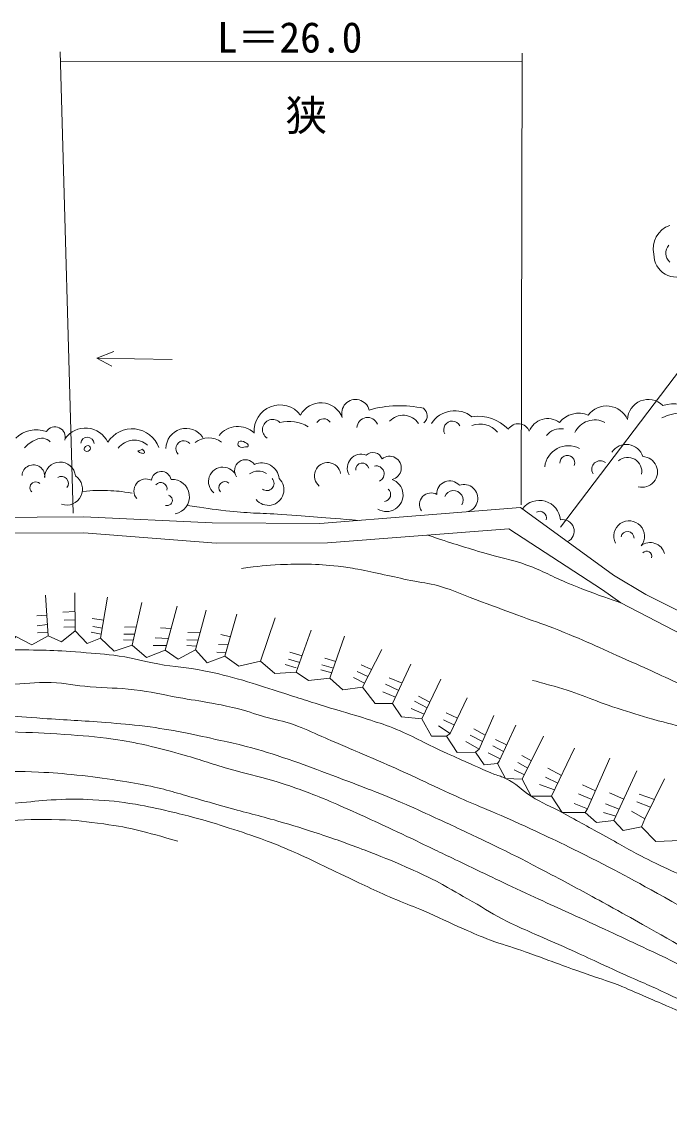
# Model space of a CAD drawing. Units: millimetres, scale not verified. Extents: x 40000 to 680000, y 20000 to 380000.
# Drawn here: x 166892 to 205803, y 271388 to 337588 of the extents above; entities that cross this region are included whole.
import ezdxf
from ezdxf.enums import TextEntityAlignment as Align

# ---------------------------------------------------------------- set-up
doc = ezdxf.new("R2010")
doc.units = ezdxf.units.MM
doc.header["$LTSCALE"] = 1000
doc.layers.add('M-BGD', color=7, linetype='Continuous', lineweight=13)
doc.styles.add('ＭＳ ゴシック', font='')
doc.styles.get('ＭＳ ゴシック').set_extended_font_data('MS Gothic')

msp = doc.modelspace()

# ---------------------------------------------------------------- linework, layer by layer
at = {"layer": 'M-BGD'}
for p, q in [((169187, 335797), (169958, 308074)), ((196869, 308579), (196924, 335716)), ((196923, 335214), (169204, 335197)), ((220448, 335198), (199224, 307237)), ((171380, 317401), (175907, 317315)), ((168294, 303162), (168457, 300709)), ((171612, 300573), (172024, 303036)), ((173496, 300146), (174078, 302711)), ((167783, 301913), (168374, 301959)), ((169350, 302135), (170075, 302165)), ((177314, 299869), (177950, 302253)), ((179073, 299493), (179782, 302017)), ((167798, 301322), (168411, 301398)), ((169409, 301233), (170081, 301248)), ((169423, 301647), (170078, 301677)), ((171108, 301751), (171794, 301658)), ((171138, 301278), (171714, 301182)), ((173044, 301233), (173747, 301251)), ((181207, 299182), (182087, 301795)), ((167813, 300893), (168442, 300929)), ((171034, 300938), (171652, 300815)), ((172999, 300805), (173647, 300813)), ((174891, 300598), (175684, 300562)), ((175201, 301189), (175844, 301156)), ((176856, 300923), (177587, 300894)), ((178821, 300790), (179401, 300662)), ((183363, 298530), (184259, 301053)), ((172985, 300465), (173566, 300454)), ((174773, 300140), (175571, 300140)), ((176782, 300125), (177372, 300084)), ((176797, 300465), (177467, 300444)), ((178688, 300199), (179265, 300178)), ((187339, 297620), (188491, 299891)), ((178585, 299726), (179137, 299721)), ((182893, 299303), (183573, 299110)), ((182972, 299729), (183718, 299512)), ((185084, 299373), (185729, 299174)), ((182702, 298982), (183363, 298790)), ((184841, 298679), (185489, 298482)), ((184901, 298973), (185590, 298775)), ((187250, 298975), (187884, 298694)), ((189147, 296640), (190249, 299019)), ((186791, 298206), (187465, 297869)), ((187013, 298561), (187666, 298264)), ((188934, 298192), (189716, 297868)), ((190906, 295736), (192052, 298118)), ((188550, 297349), (189330, 297036)), ((188727, 297807), (189517, 297437)), ((190471, 296788), (191219, 296386)), ((190693, 297083), (191388, 296738)), ((190264, 296344), (191032, 295998)), ((192362, 296093), (193050, 295775)), ((191904, 295310), (192613, 294837)), ((192200, 295665), (192854, 295354)), ((193796, 294749), (194542, 294363)), ((194017, 295118), (194707, 294739)), ((193544, 294364), (194342, 293906)), ((195170, 294098), (195810, 293763)), ((195318, 294483), (195992, 294155)), ((198698, 291077), (200080, 293965)), ((194889, 293685), (195604, 293322)), ((196899, 293522), (197487, 293213)), ((196455, 292665), (197063, 292354)), ((196677, 293094), (197265, 292763)), ((198472, 292760), (199291, 292316)), ((202441, 289620), (203823, 292609)), ((198322, 292232), (199072, 291858)), ((197970, 291780), (198879, 291454)), ((200557, 291755), (201335, 291410)), ((200055, 290650), (200859, 290323)), ((200306, 291227), (201105, 290884)), ((201939, 290624), (202759, 290308)), ((202165, 291278), (203031, 290895)), ((203823, 290750), (204641, 290417)), ((203949, 291202), (204868, 290881)), ((201813, 290097), (202561, 289878)), ((203496, 290172), (204300, 289720))]:
    msp.add_line(p, q, dxfattribs=at)
for points in [[(172403, 317795), (171380, 317401), (172277, 316916)], [(164986, 307819), (170607, 307853), (178305, 307498)], [(178305, 307498), (184780, 307453), (196837, 308432), (202414, 304363)], [(178542, 306286), (170607, 306907), (163981, 306873)], [(178542, 306286), (185232, 306297), (196134, 307151), (201761, 303484)], [(202414, 304363), (204360, 303199), (211620, 299556), (212661, 298443)], [(155584, 297843), (156325, 297384), (157389, 298241), (158335, 298078), (159310, 298773), (160359, 298507), (161142, 299275), (162044, 298935), (162915, 299733), (163935, 299349), (164748, 299866), (165826, 299719), (166521, 300664), (167481, 300177), (168457, 300709), (169269, 300354), (170082, 301019), (170067, 303295)], [(211868, 297602), (210791, 298577), (202853, 302697), (201761, 303484)], [(175480, 299844), (175571, 300140), (176206, 302504)], [(170082, 301019), (170808, 300246), (171612, 300573), (172416, 299794), (173496, 300146), (174375, 299417), (175480, 299844), (176259, 299317), (177314, 299869), (178018, 299091), (179073, 299493), (179912, 298886), (181207, 299182), (182068, 298443), (183363, 298530), (184102, 298025), (185379, 298165), (186257, 300703)], [(185379, 298165), (186158, 297469), (187339, 297620), (188092, 296640), (189147, 296640), (189675, 295837), (190906, 295736), (191484, 294681), (192388, 294681), (193016, 293701), (194121, 293727), (194649, 292973), (195453, 293048), (195930, 292144), (196935, 292094), (198214, 294690)], [(192388, 294681), (192613, 294837), (193618, 296995)], [(194121, 293727), (194342, 293906), (195229, 295931)], [(195453, 293048), (195539, 293182), (196544, 295340)], [(200708, 290097), (200859, 290323), (202190, 293363)], [(196935, 292094), (197468, 291077), (198698, 291077), (199326, 290097), (200708, 290097), (201386, 289494), (202441, 289620), (202994, 289017), (204099, 289243), (204953, 288364), (206435, 288414)], [(204099, 289243), (204300, 289720), (205481, 292132)]]:
    msp.add_lwpolyline(points, dxfattribs=at)
for centre, radius, start, end in [((206240, 323993), 1442, 107.64302, 194.24777), ((206285, 323705), 733, 139.19201, 227.44355), ((206174, 323599), 1332, 178.31054, 302.11031), ((182384, 313032), 1552, 37.59088, 184.94094), ((184835, 313327), 1384, 21.20587, 151.92687), ((186923, 314079), 835, 13.94081, 197.47646), ((189566, 307843), 6693, 77.63459, 105.89019), ((201995, 313140), 1382, 24.03045, 142.62061), ((204497, 313676), 1239, 45.32792, 178.75151), ((206029, 312321), 2332, 53.90993, 106.47788), ((187642, 313196), 637, 21.17934, 177.36586), ((189782, 312864), 1101, 33.7611, 137.94966), ((190665, 313931), 560, 309.8704, 53.40275), ((192881, 312548), 1684, 52.1964, 146.53662), ((194282, 311404), 2502, 43.46003, 98.48876), ((200334, 312587), 1501, 67.99513, 141.24661), ((206458, 311657), 2430, 54.17833, 117.96986), ((168871, 312658), 613, 342.04445, 148.1195), ((170699, 311713), 1487, 25.16649, 145.32235), ((173498, 311438), 1713, 19.82022, 148.0151), ((176736, 311977), 1199, 32.51534, 180.40469), ((179852, 311849), 1440, 46.80735, 141.36388), ((181943, 313104), 610, 43.84378, 236.24112), ((182940, 311495), 2106, 57.68452, 105.33759), ((185004, 313271), 483, 35.47998, 148.09984), ((192725, 313102), 512, 25.98527, 209.66293), ((194390, 312049), 1387, 40.47819, 110.12717), ((196695, 312750), 705, 20.70248, 147.87633), ((198456, 312587), 1176, 53.03406, 159.48635), ((199271, 311997), 1162, 82.91167, 139.72416), ((201279, 312380), 1305, 61.48944, 155.38045), ((167740, 311353), 1740, 69.4329, 134.64533), ((168238, 311082), 1503, 109.94125, 142.37512), ((168075, 311869), 718, 44.67916, 119.22272), ((170813, 312243), 404, 3.87177, 172.5484), ((173635, 311258), 1211, 48.86479, 142.5564), ((178103, 311295), 1306, 53.59542, 128.22334), ((176606, 311955), 480, 41.01122, 224.74658), ((199703, 310706), 1428, 62.21586, 173.6421), ((203175, 311164), 1046, 17.55512, 145.53483), ((169176, 310228), 926, 5.43943, 180.05674), ((180312, 310635), 658, 35.17716, 214.62783), ((187256, 310791), 833, 68.73506, 209.06593), ((187960, 311138), 588, 20.17065, 133.18028), ((188963, 310799), 705, 282.41317, 129.77768), ((199640, 311112), 443, 338.77602, 184.4922), ((201626, 310715), 517, 53.06638, 210.90804), ((203265, 310585), 847, 349.07709, 130.53966), ((204136, 310560), 921, 254.86278, 87.76451), ((167573, 310304), 682, 353.51648, 176.54404), ((175252, 309992), 598, 11.37151, 173.50179), ((178952, 309983), 864, 18.74684, 231.52155), ((181082, 309727), 888, 55.9172, 126.87716), ((181276, 310041), 1063, 6.47725, 113.61553), ((185242, 310328), 795, 9.7249, 231.20619), ((187324, 310697), 396, 13.41721, 184.90748), ((188155, 310443), 480, 295.51561, 101.35429), ((167708, 309617), 345, 44.14697, 229.32444), ((169261, 309882), 413, 320.81712, 123.31154), ((169570, 309522), 954, 251.71991, 56.35195), ((174330, 309418), 720, 62.91352, 220.08518), ((175226, 309551), 373, 345.46023, 141.40967), ((175906, 309073), 1039, 280.17223, 93.73368), ((179067, 309620), 364, 46.39718, 226.39718), ((181683, 309487), 936, 218.47396, 46.07341), ((181597, 309865), 428, 231.03589, 43.736), ((188780, 309175), 994, 238.5378, 70.28517), ((192576, 309249), 774, 41.13947, 183.19322), ((175604, 308853), 314, 252.93851, 74.54108), ((188590, 309212), 439, 279.55942, 47.0421), ((191453, 308607), 694, 59.70324, 213.31163), ((192812, 308863), 574, 330.18942, 157.80389), ((193428, 308971), 832, 286.9235, 108.82032), ((197959, 307583), 1268, 4.66524, 142.77731), ((197993, 307800), 394, 343.20346, 120.70245), ((199355, 307003), 696, 295.60481, 100.91089), ((203355, 306703), 919, 321.31768, 207.44716), ((203253, 306591), 392, 358.53099, 170.41393), ((204618, 305427), 890, 14.64815, 127.86917), ((204399, 305487), 313, 343.99139, 136.51885)]:
    msp.add_arc(centre, radius, start, end, dxfattribs=at)
for points, knots in [([(179901, 312359), (180008, 312469), (180157, 312405), (180292, 312333), (180391, 312281), (180501, 312213), (180466, 312107), (180448, 312050), (180378, 312070), (180318, 312064), (180166, 312047), (180037, 311983), (179927, 312090), (179851, 312163), (179828, 312283), (179901, 312359)], [0, 0, 0, 0, 1, 1, 1, 2, 2, 2, 3, 3, 3, 4, 4, 4, 5, 5, 5, 5]), ([(170943, 312115), (171026, 312053), (171004, 311921), (170928, 311849), (170848, 311774), (170725, 311772), (170647, 311849), (170602, 311894), (170611, 311960), (170647, 312012), (170718, 312111), (170845, 312189), (170943, 312115)], [0, 0, 0, 0, 1, 1, 1, 2, 2, 2, 3, 3, 3, 4, 4, 4, 4]), ([(173854, 311820), (173854, 311820), (174025, 311883), (174135, 311923), (174135, 311923), (174135, 311923), (174135, 311923), (174025, 311883), (173854, 311820), (173854, 311820)], [0, 0, 0, 0, 1, 1, 1, 2, 2, 2, 3, 3, 3, 3]), ([(174135, 311923), (174177, 311872), (174284, 311750), (174238, 311701), (174205, 311666), (174129, 311675), (174061, 311687), (173966, 311702), (173926, 311750), (173854, 311820)], [0, 0, 0, 0, 1, 1, 1, 2, 2, 2, 3, 3, 3, 3]), ([(170514, 309391), (171217, 309445), (171433, 309462), (172021, 309442), (172603, 309421), (172814, 309391), (173503, 309291)], [0, 0, 0, 0, 1, 1, 1, 2, 2, 2, 2]), ([(176856, 308550), (177935, 308369), (178239, 308327), (179131, 308224), (180430, 308075), (181167, 308095), (182471, 308003), (184292, 307875), (184867, 307826), (187131, 307644)], [0, 0, 0, 0, 1, 1, 1, 2, 2, 2, 3, 3, 3, 3]), ([(191235, 306767), (192825, 306245), (193241, 306104), (194539, 305719), (195575, 305411), (196185, 305331), (197202, 304965), (198210, 304602), (198722, 304267), (199714, 303860), (200923, 303363), (201340, 303224), (202853, 302697)], [0, 0, 0, 0, 1, 1, 1, 2, 2, 2, 3, 3, 3, 4, 4, 4, 4]), ([(180070, 304764), (181177, 304900), (181490, 304949), (182406, 304990), (183033, 305018), (183386, 305026), (184014, 305015), (184741, 305004), (185148, 304964), (185872, 304890), (186336, 304842), (186594, 304794), (187053, 304714), (187675, 304606), (188018, 304519), (188636, 304387), (189264, 304253), (189614, 304167), (190243, 304036), (190889, 303900), (191266, 303887), (191901, 303709), (192939, 303418), (193478, 303127), (194489, 302755), (195450, 302401), (195989, 302204), (196950, 301850), (197804, 301536), (198291, 301383), (199136, 301046), (200867, 300357), (201804, 299893), (203507, 299137), (204924, 298508), (205709, 298134), (207118, 297487), (209435, 296424), (210738, 295840), (213044, 294753), (215086, 293791), (215733, 293480), (218258, 292256)], [0, 0, 0, 0, 1, 1, 1, 2, 2, 2, 3, 3, 3, 4, 4, 4, 5, 5, 5, 6, 6, 6, 7, 7, 7, 8, 8, 8, 9, 9, 9, 10, 10, 10, 11, 11, 11, 12, 12, 12, 13, 13, 13, 14, 14, 14, 14]), ([(165949, 299886), (168088, 299851), (168678, 299865), (170420, 299725), (171324, 299653), (171834, 299630), (172731, 299499), (173643, 299366), (174134, 299180), (175042, 299022), (176117, 298834), (176735, 298828), (177805, 298620), (178728, 298441), (179237, 298296), (180142, 298042), (180984, 297805), (181443, 297628), (182277, 297364), (183366, 297019), (183974, 296823), (185065, 296485), (186064, 296175), (186631, 296026), (187627, 295706), (188230, 295513), (188572, 295412), (189160, 295178), (190379, 294694), (191006, 294292), (192199, 293747), (193390, 293203), (193776, 293035), (195264, 292390)], [0, 0, 0, 0, 1, 1, 1, 2, 2, 2, 3, 3, 3, 4, 4, 4, 5, 5, 5, 6, 6, 6, 7, 7, 7, 8, 8, 8, 9, 9, 9, 10, 10, 10, 11, 11, 11, 11]), ([(156325, 297384), (158426, 297340), (159012, 297310), (160731, 297392), (161884, 297446), (162527, 297522), (163678, 297605), (164612, 297672), (165134, 297718), (166069, 297776), (167069, 297838), (167630, 297929), (168631, 297904), (169554, 297881), (170061, 297727), (170980, 297648), (172013, 297559), (172599, 297598), (173628, 297477), (174671, 297354), (175241, 297187), (176276, 297007), (177059, 296871), (177501, 296813), (178283, 296666), (178852, 296558), (179173, 296506), (179735, 296367), (180411, 296199), (180773, 296045), (181443, 295854), (182124, 295660), (182526, 295621), (183194, 295384), (183877, 295142), (184235, 294943), (184902, 294658), (185954, 294210), (186282, 294068), (187592, 293505)], [0, 0, 0, 0, 1, 1, 1, 2, 2, 2, 3, 3, 3, 4, 4, 4, 5, 5, 5, 6, 6, 6, 7, 7, 7, 8, 8, 8, 9, 9, 9, 10, 10, 10, 11, 11, 11, 12, 12, 12, 13, 13, 13, 13]), ([(197544, 298038), (198169, 297882), (198339, 297828), (198845, 297683), (200348, 297251), (201139, 296849), (202628, 296368), (203467, 296097), (203936, 295941), (204785, 295703), (205669, 295455), (206169, 295333), (207061, 295112), (207953, 294890), (208464, 294808), (209351, 294565), (210096, 294361), (210512, 294240), (211242, 293989), (211789, 293801), (212092, 293685), (212627, 293468), (213095, 293280), (213349, 293156), (213810, 292951), (214718, 292547), (215229, 292325), (216129, 291902), (217431, 291290), (218150, 290928), (219439, 290291), (220272, 289880), (220732, 289638), (221562, 289223), (222387, 288811), (222857, 288598), (223675, 288174), (225049, 287462), (225802, 287030), (227148, 286267), (227884, 285850), (228286, 285598), (229010, 285159), (229974, 284575), (230500, 284224), (231463, 283637), (232431, 283047), (232976, 282721), (233957, 282153), (235115, 281484), (235770, 281120), (236938, 280470), (237777, 280003), (238042, 279856), (239090, 279283)], [0, 0, 0, 0, 1, 1, 1, 2, 2, 2, 3, 3, 3, 4, 4, 4, 5, 5, 5, 6, 6, 6, 7, 7, 7, 8, 8, 8, 9, 9, 9, 10, 10, 10, 11, 11, 11, 12, 12, 12, 13, 13, 13, 14, 14, 14, 15, 15, 15, 16, 16, 16, 17, 17, 17, 18, 18, 18, 18]), ([(163157, 296176), (165569, 295959), (166189, 295899), (168134, 295756), (169615, 295648), (170447, 295627), (171927, 295505), (172841, 295429), (173354, 295392), (174263, 295279), (175181, 295165), (175692, 295076), (176600, 294902), (177467, 294736), (177948, 294616), (178810, 294425), (179410, 294292), (179749, 294229), (180343, 294073), (181345, 293810), (181896, 293620), (182880, 293294), (183802, 292989), (184305, 292779), (185216, 292440), (186179, 292082), (186721, 291887), (187678, 291511), (188754, 291087), (189099, 290939), (190416, 290380)], [0, 0, 0, 0, 1, 1, 1, 2, 2, 2, 3, 3, 3, 4, 4, 4, 5, 5, 5, 6, 6, 6, 7, 7, 7, 8, 8, 8, 9, 9, 9, 10, 10, 10, 10]), ([(166097, 294946), (167701, 294894), (168132, 294883), (169433, 294788), (170583, 294704), (171231, 294675), (172372, 294512), (173153, 294400), (173587, 294306), (174357, 294135), (175167, 293954), (175617, 293831), (176417, 293607), (177552, 293289), (178171, 293051), (179305, 292728), (180361, 292428), (180969, 292318), (182018, 292000), (183093, 291673), (183683, 291448), (184731, 291045), (185421, 290780), (185789, 290589), (186465, 290291), (187987, 289620), (188466, 289384), (190333, 288508)], [0, 0, 0, 0, 1, 1, 1, 2, 2, 2, 3, 3, 3, 4, 4, 4, 5, 5, 5, 6, 6, 6, 7, 7, 7, 8, 8, 8, 9, 9, 9, 9]), ([(187592, 293505), (188719, 293024), (189012, 292898), (189913, 292491), (190841, 292071), (191348, 291808), (192275, 291385), (193714, 290729), (194190, 290537), (195993, 289778)], [0, 0, 0, 0, 1, 1, 1, 2, 2, 2, 3, 3, 3, 3]), ([(161143, 292326), (162914, 292473), (163407, 292523), (164861, 292552), (166038, 292576), (166699, 292578), (167876, 292527), (168780, 292488), (169286, 292441), (170187, 292351), (171152, 292255), (171690, 292170), (172649, 292025), (173427, 291907), (173863, 291838), (174633, 291673), (175767, 291430), (176379, 291203), (177497, 290894), (178155, 290712), (178521, 290599), (179180, 290417), (180375, 290087), (181052, 289929), (182245, 289588), (183232, 289305), (183781, 289133), (184757, 288809), (185835, 288452), (186434, 288237), (187495, 287830), (188464, 287457), (189007, 287245), (189956, 286825), (190679, 286505), (190916, 286394), (191790, 285971)], [0, 0, 0, 0, 1, 1, 1, 2, 2, 2, 3, 3, 3, 4, 4, 4, 5, 5, 5, 6, 6, 6, 7, 7, 7, 8, 8, 8, 9, 9, 9, 10, 10, 10, 11, 11, 11, 12, 12, 12, 12]), ([(195264, 292390), (195573, 292303), (195676, 292254), (195930, 292144), (196600, 291853), (196850, 291468), (197468, 291077), (198160, 290637), (198604, 290486), (199326, 290097), (200361, 289540), (200931, 289212), (201962, 288649), (202933, 288118), (203462, 287792), (204449, 287292), (205958, 286527), (206513, 286328), (208418, 285559)], [0, 0, 0, 0, 1, 1, 1, 2, 2, 2, 3, 3, 3, 4, 4, 4, 5, 5, 5, 6, 6, 6, 6]), ([(156917, 289729), (158984, 289910), (159509, 289958), (161169, 290116), (163397, 290327), (164642, 290483), (166871, 290693), (167675, 290769), (168124, 290829), (168931, 290869), (169793, 290912), (170279, 290913), (171141, 290869), (172147, 290818), (172710, 290752), (173704, 290593), (174505, 290464), (174947, 290346), (175738, 290166), (176339, 290029), (176676, 289951), (177271, 289789), (177963, 289601), (178346, 289479), (179029, 289261), (179886, 288988), (180369, 288841), (181215, 288533), (182363, 288114), (182741, 287934), (184103, 287327)], [0, 0, 0, 0, 1, 1, 1, 2, 2, 2, 3, 3, 3, 4, 4, 4, 5, 5, 5, 6, 6, 6, 7, 7, 7, 8, 8, 8, 9, 9, 9, 10, 10, 10, 10]), ([(190416, 290380), (191890, 289705), (192267, 289533), (193446, 288975), (194489, 288481), (195076, 288208), (196109, 287694), (197127, 287188), (197692, 286894), (198696, 286363), (199899, 285726), (200567, 285358), (201761, 284705), (203576, 283711), (204146, 283383), (206383, 282117)], [0, 0, 0, 0, 1, 1, 1, 2, 2, 2, 3, 3, 3, 4, 4, 4, 5, 5, 5, 5]), ([(159859, 288899), (161458, 289127), (161879, 289192), (163178, 289337), (164178, 289448), (164737, 289522), (165740, 289588), (167063, 289675), (167807, 289693), (169132, 289663), (170176, 289640), (170759, 289554), (171794, 289412), (173561, 289171), (174183, 288953), (176241, 288382)], [0, 0, 0, 0, 1, 1, 1, 2, 2, 2, 3, 3, 3, 4, 4, 4, 5, 5, 5, 5]), ([(195993, 289778), (198247, 288754), (198852, 288468), (200656, 287568), (202938, 286429), (203672, 286006), (206408, 284479)], [0, 0, 0, 0, 1, 1, 1, 2, 2, 2, 2]), ([(190333, 288508), (191688, 287853), (192030, 287688), (193120, 287166), (194687, 286416), (195563, 285990), (197139, 285257), (198636, 284561), (199483, 284191), (200982, 283499), (202772, 282673), (203333, 282408), (205554, 281364)], [0, 0, 0, 0, 1, 1, 1, 2, 2, 2, 3, 3, 3, 4, 4, 4, 4]), ([(184103, 287327), (185160, 286811), (185433, 286680), (186289, 286275), (187500, 285702), (188173, 285368), (189404, 284843), (190028, 284577), (190388, 284454), (191012, 284190), (191954, 283791), (192459, 283514), (193398, 283110), (194033, 282836), (194384, 282673), (195031, 282431), (195758, 282160), (196183, 282060), (196915, 281803), (197940, 281444), (198505, 281215), (199528, 280849), (200760, 280407), (201154, 280273), (202693, 279743)], [0, 0, 0, 0, 1, 1, 1, 2, 2, 2, 3, 3, 3, 4, 4, 4, 5, 5, 5, 6, 6, 6, 7, 7, 7, 8, 8, 8, 8]), ([(191790, 285971), (192830, 285379), (193090, 285230), (193923, 284755), (194748, 284284), (195187, 283979), (196034, 283549), (196582, 283271), (196905, 283148), (197465, 282896), (198219, 282558), (198645, 282378), (199400, 282042), (200799, 281417), (201239, 281209), (202967, 280409)], [0, 0, 0, 0, 1, 1, 1, 2, 2, 2, 3, 3, 3, 4, 4, 4, 5, 5, 5, 5]), ([(205554, 281364), (207253, 280494), (207698, 280263), (209056, 279527), (210671, 278653), (211553, 278123), (213151, 277216), (214683, 276347), (215526, 275832), (217069, 274981), (218318, 274291), (218723, 274074), (220285, 273247)], [0, 0, 0, 0, 1, 1, 1, 2, 2, 2, 3, 3, 3, 4, 4, 4, 4]), ([(202967, 280409), (204274, 279840), (204620, 279693), (205665, 279201), (206534, 278791), (207022, 278562), (207875, 278121), (208878, 277602), (209422, 277280), (210412, 276739), (211738, 276015), (212481, 275610), (213804, 274880), (214757, 274354), (215275, 274028), (216240, 273524), (217369, 272935), (217761, 272762), (219179, 272117)], [0, 0, 0, 0, 1, 1, 1, 2, 2, 2, 3, 3, 3, 4, 4, 4, 5, 5, 5, 6, 6, 6, 6]), ([(202693, 279743), (203958, 279198), (204275, 279061), (205288, 278623), (206171, 278241), (206677, 278051), (207549, 277643), (208336, 277275), (208756, 277026), (209533, 276639), (210550, 276131), (211153, 275911), (212146, 275357), (213454, 274628), (214121, 274108), (215411, 273348), (216759, 272554), (217210, 272310), (218903, 271388)], [0, 0, 0, 0, 1, 1, 1, 2, 2, 2, 3, 3, 3, 4, 4, 4, 5, 5, 5, 6, 6, 6, 6])]:
    msp.add_open_spline(points, degree=3, knots=knots, dxfattribs=at)

# ---------------------------------------------------------------- texts
at = {"layer": 'M-BGD', "style": 'ＭＳ ゴシック'}
for s, p in [('L＝26.0', (182964, 335205)), ('狭', (183961, 330509))]:
    msp.add_text(s, height=1833, dxfattribs=at).set_placement(p, align=Align.BOTTOM_CENTER)

doc.saveas('drawing.dxf')
